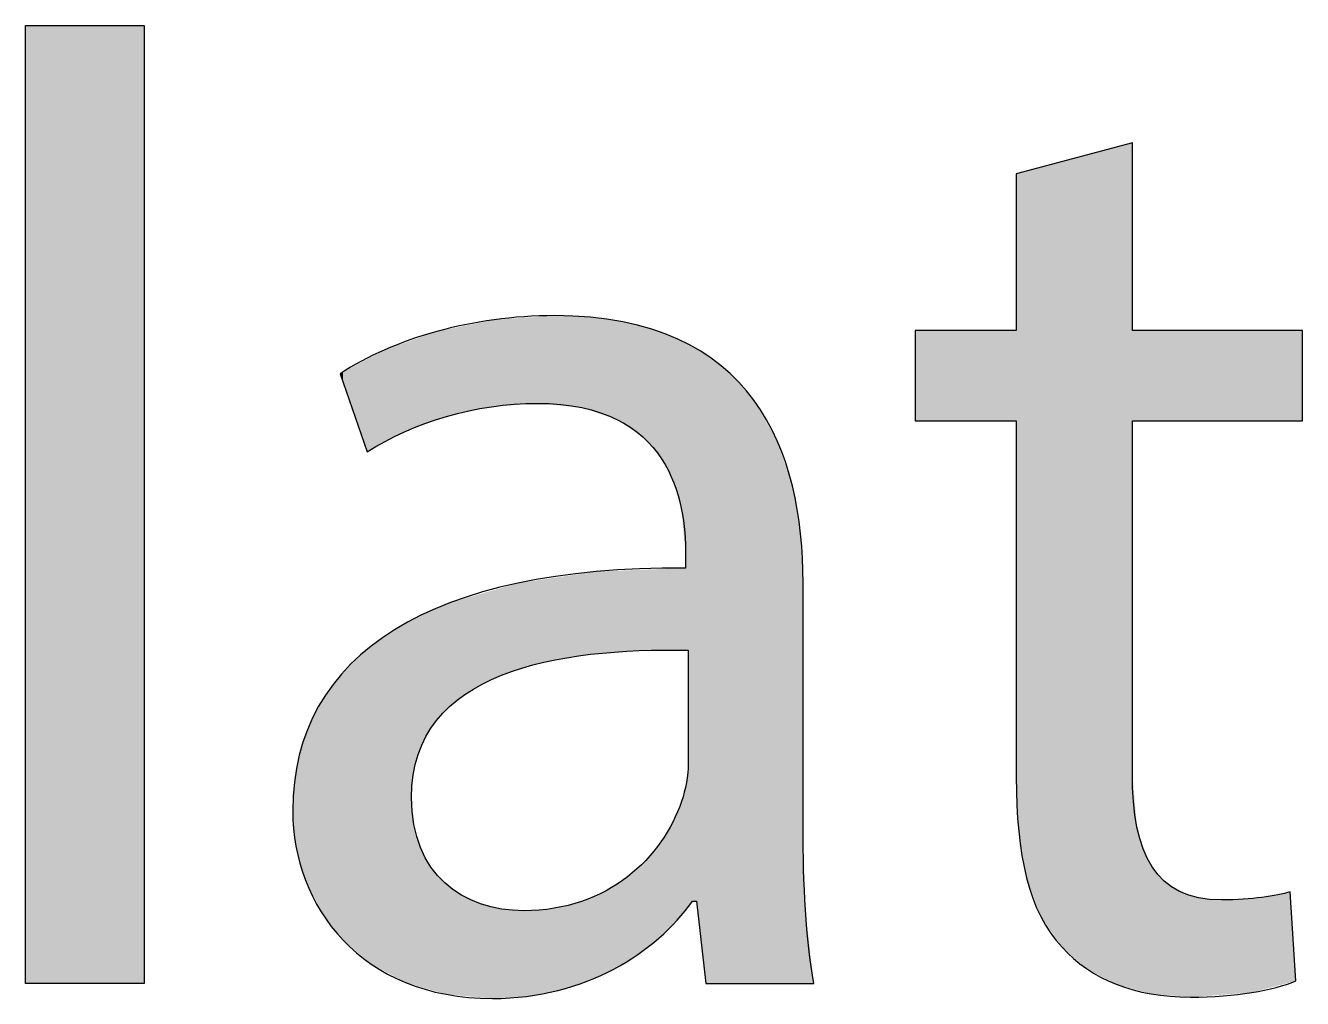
# Model space of a CAD drawing. Extents: x 15 to 401, y -450 to -8.
# Drawn here: x 304.09 to 312.61, y -14.95 to -8.46 of the extents above; entities that cross this region are included whole.
import ezdxf

# ---------------------------------------------------------------- set-up
doc = ezdxf.new("R2010")
doc.units = 0
doc.layers.add('LAYER_1', color=7, linetype='CONTINUOUS')

# ---------------------------------------------------------------- blocks, each defined once
blk = doc.blocks.new('*U43')
at = {"layer": 'LAYER_1', "color": 250, "extrusion": (0, 0, -1)}
for points in [[(-304.0934, -14.8487), (-304.0934, -8.4584), (-304.8854, -14.8487)], [(-304.8854, -14.8487), (-304.0934, -8.4584), (-304.8854, -8.4584)]]:
    blk.add_solid(points, dxfattribs=at)
blk = doc.blocks.new('*U44')
at = {"layer": 'LAYER_1', "color": 250}
for points in [[(307, -11.0446), (306.9423, -10.4773), (307, -10.4655)], [(307.0233, -11.0395), (307, -10.4655), (307.0233, -10.4607)], [(307.1268, -11.017), (307.0233, -10.4607), (307.1268, -10.4395)], [(307.1387, -11.0145), (307.1268, -10.4395), (307.1387, -10.4371)], [(307.1993, -11.0013), (307.1387, -10.4371), (307.1993, -10.4247)], [(307.2074, -11.0007), (307.1993, -10.4247), (307.2074, -10.423)], [(307.2169, -11), (307.2074, -10.423), (307.2169, -10.4211)], [(307.2658, -10.9963), (307.2169, -10.4211), (307.2658, -10.4177)], [(307.2661, -10.9963), (307.2658, -10.4177), (307.2661, -10.4177)], [(307.3751, -10.9881), (307.2661, -10.4177), (307.3751, -10.4103)], [(307.4031, -10.9861), (307.3751, -10.4103), (307.4031, -10.4084)], [(307.4145, -10.9852), (307.4031, -10.4084), (307.4145, -10.4076)], [(307.4329, -10.9838), (307.4145, -10.4076), (307.4329, -10.4064)], [(307.5044, -10.9785), (307.4329, -10.4064), (307.5044, -10.4015)], [(307.5184, -10.9798), (307.5044, -10.4015), (307.5184, -10.4005)], [(307.5044, -10.9785), (307.5044, -10.4015), (307.5184, -10.9798)], [(307.5489, -10.9827), (307.5184, -10.4005), (307.5489, -10.3985)], [(307.5184, -10.9798), (307.5184, -10.4005), (307.5489, -10.9827)], [(307.6174, -10.9893), (307.5489, -10.3985), (307.6174, -10.3938)], [(307.5489, -10.9827), (307.5489, -10.3985), (307.6174, -10.9893)], [(307.6215, -10.9897), (307.6174, -10.3938), (307.6215, -10.3935)], [(307.6174, -10.9893), (307.6174, -10.3938), (307.6215, -10.9897)], [(307.6215, -10.9897), (307.6215, -10.3935), (307.6433, -10.9918)], [(307.6433, -10.9918), (307.6433, -10.3945), (307.7016, -10.9974)], [(307.7016, -10.9974), (307.7016, -10.397), (307.7114, -10.9983)], [(307.7114, -10.9983), (307.7114, -10.3974), (307.8005, -11.0068)], [(307.8005, -11.0068), (307.8005, -10.4013), (307.8027, -11.007)], [(307.8027, -11.007), (307.8027, -10.4014), (307.8376, -11.0188)], [(307.8376, -11.0188), (307.8376, -10.403), (307.8596, -11.0262)], [(307.8596, -11.0262), (307.8596, -10.4039), (307.8596, -11.0262)], [(307.8596, -11.0262), (307.8596, -10.4039), (307.8846, -11.0347)], [(307.8846, -11.0347), (307.8846, -10.4075), (307.8987, -11.0394)], [(307.8987, -11.0394), (307.8987, -10.4094), (307.9636, -11.0613)], [(307.9636, -11.0613), (307.9636, -10.4186), (308.0151, -11.0787)], [(308.0151, -11.0787), (308.0151, -10.4258), (308.035, -11.0854)], [(308.035, -11.0854), (308.035, -10.4286), (308.0751, -11.1123)], [(308.0751, -11.1123), (308.0751, -10.4343), (308.1064, -11.1334)], [(308.1064, -11.1334), (308.1064, -10.4422), (308.1748, -11.1794)], [(308.1748, -11.1794), (308.1748, -10.4594), (308.1851, -11.1863)], [(308.1851, -11.1863), (308.1851, -10.462), (308.2092, -11.2025)], [(308.2092, -11.2025), (308.2092, -10.4681), (308.2284, -11.225)], [(306.6712, -11.1497), (306.6672, -10.5584), (306.6712, -10.557)], [(306.6785, -11.147), (306.6712, -10.557), (306.6785, -10.5544)], [(306.6827, -11.1454), (306.6785, -10.5544), (306.6827, -10.5529)], [(306.7015, -11.1386), (306.6827, -10.5529), (306.7015, -10.5463)], [(306.7111, -11.1351), (306.7015, -10.5463), (306.7111, -10.5429)], [(306.727, -11.1293), (306.7111, -10.5429), (306.727, -10.5373)], [(306.7301, -11.1282), (306.727, -10.5373), (306.7301, -10.5362)], [(306.7589, -11.1177), (306.7301, -10.5362), (306.7589, -10.5261)], [(306.7635, -11.116), (306.7589, -10.5261), (306.7635, -10.5245)], [(306.7968, -11.1039), (306.7635, -10.5245), (306.7968, -10.5127)], [(306.834, -11.0904), (306.7968, -10.5127), (306.834, -10.4996)], [(306.8351, -11.09), (306.834, -10.4996), (306.8351, -10.4993)], [(306.8403, -11.0881), (306.8351, -10.4993), (306.8403, -10.4982)], [(306.8889, -11.0704), (306.8403, -10.4982), (306.8889, -10.4882)], [(306.897, -11.0674), (306.8889, -10.4882), (306.897, -10.4866)], [(306.9001, -11.0663), (306.897, -10.4866), (306.9001, -10.4859)], [(306.9212, -11.0617), (306.9001, -10.4859), (306.9212, -10.4816)], [(306.926, -11.0607), (306.9212, -10.4816), (306.926, -10.4806)], [(306.9423, -11.0571), (306.926, -10.4806), (306.9423, -10.4773)], [(308.2284, -11.225), (308.2284, -10.473), (308.2689, -11.2722)], [(308.2689, -11.2722), (308.2689, -10.4832), (308.316, -11.3271)], [(308.316, -11.3271), (308.316, -10.5011), (308.3295, -11.3428)], [(308.3295, -11.3428), (308.3295, -10.5063), (308.3335, -11.3475)], [(308.3335, -11.3475), (308.3335, -10.5078), (308.4092, -11.4958)], [(308.4092, -11.4958), (308.4092, -10.5366), (308.4161, -11.5094)], [(308.4161, -11.5094), (308.4161, -10.5393), (308.4378, -11.5836)], [(308.4378, -11.5836), (308.4378, -10.5475), (308.4422, -11.5986)], [(308.4422, -11.5986), (308.4422, -10.5492), (308.4651, -11.6771)], [(306.4887, -11.2389), (306.3983, -10.6696), (306.4887, -10.6213)], [(306.5536, -11.2039), (306.4887, -10.6213), (306.5536, -10.5984)], [(306.6196, -11.1684), (306.5536, -10.5984), (306.6196, -10.5752)], [(306.6272, -11.1657), (306.6196, -10.5752), (306.6272, -10.5725)], [(306.6672, -11.1511), (306.6272, -10.5725), (306.6672, -10.5584)], [(308.4651, -11.6771), (308.4651, -10.5614), (308.4673, -11.7003)], [(308.4673, -11.7003), (308.4673, -10.5626), (308.4945, -11.9865)], [(308.5665, -14.2997), (308.5665, -10.6154), (308.5958, -14.5547)], [(308.5958, -14.5547), (308.5958, -10.631), (308.6296, -14.8487)], [(306.3703, -11.3027), (306.2601, -10.7434), (306.3703, -10.6846)], [(306.3969, -11.2883), (306.3703, -10.6846), (306.3969, -10.6703)], [(306.3983, -11.2876), (306.3969, -10.6703), (306.3983, -10.6696)], [(306.2106, -10.8391), (306.1904, -10.7806), (306.2106, -10.7698)], [(306.2601, -10.9829), (306.2106, -10.7698), (306.2601, -10.7434)], [(306.2106, -10.8391), (306.2106, -10.7698), (306.2601, -10.9829)], [(306.2601, -10.9829), (306.2601, -10.7434), (306.3703, -11.3027)], [(308.1748, -12.6287), (308.1064, -12.0921), (308.1748, -12.0894)], [(308.1851, -12.6279), (308.1748, -12.0894), (308.1851, -12.089)], [(308.2092, -12.6277), (308.1851, -12.089), (308.2092, -12.088)], [(308.2284, -12.6276), (308.2092, -12.088), (308.2284, -12.0873)], [(308.2689, -12.6273), (308.2284, -12.0873), (308.2689, -12.0856)], [(308.316, -12.627), (308.2689, -12.0856), (308.316, -12.0838)], [(308.3295, -12.6269), (308.316, -12.0838), (308.3295, -12.0832)], [(308.3335, -12.6268), (308.3295, -12.0832), (308.3335, -12.0831)], [(308.4092, -12.6263), (308.3335, -12.0831), (308.4092, -12.08)], [(308.4161, -12.6263), (308.4092, -12.08), (308.4161, -12.0797)], [(308.4378, -12.6261), (308.4161, -12.0797), (308.4378, -12.0789)], [(308.4422, -12.6261), (308.4378, -12.0789), (308.4422, -12.0787)], [(308.4651, -12.6259), (308.4422, -12.0787), (308.4651, -12.0778)], [(308.4673, -12.6259), (308.4651, -12.0778), (308.4673, -12.0777)], [(308.4945, -12.6257), (308.4673, -12.0777), (308.4945, -12.0766)], [(307.4031, -12.7439), (307.3751, -12.1779), (307.4031, -12.1737)], [(307.4145, -12.7409), (307.4031, -12.1737), (307.4145, -12.1721)], [(307.4329, -12.736), (307.4145, -12.1721), (307.4329, -12.1693)], [(307.5044, -12.7169), (307.4329, -12.1693), (307.5044, -12.1588)], [(307.5184, -12.7132), (307.5044, -12.1588), (307.5184, -12.1567)], [(307.5489, -12.7051), (307.5184, -12.1567), (307.5489, -12.1522)], [(307.6174, -12.6915), (307.5489, -12.1522), (307.6174, -12.1421)], [(307.6215, -12.6907), (307.6174, -12.1421), (307.6215, -12.1414)], [(307.6433, -12.6864), (307.6215, -12.1414), (307.6433, -12.1382)], [(307.7016, -12.6748), (307.6433, -12.1382), (307.7016, -12.1296)], [(307.7114, -12.6734), (307.7016, -12.1296), (307.7114, -12.1282)], [(307.8005, -12.6607), (307.7114, -12.1282), (307.8005, -12.115)], [(307.8027, -12.6604), (307.8005, -12.115), (307.8027, -12.1147)], [(307.8376, -12.6555), (307.8027, -12.1147), (307.8376, -12.1095)], [(307.8596, -12.6524), (307.8376, -12.1095), (307.8596, -12.1062)], [(307.8846, -12.6505), (307.8596, -12.1062), (307.8846, -12.1025)], [(307.8596, -12.6524), (307.8596, -12.1062), (307.8596, -12.1062)], [(307.8987, -12.6494), (307.8846, -12.1025), (307.8987, -12.1005)], [(307.9636, -12.6445), (307.8987, -12.1005), (307.9636, -12.0979)], [(308.0151, -12.6407), (307.9636, -12.0979), (308.0151, -12.0958)], [(308.035, -12.6392), (308.0151, -12.0958), (308.035, -12.095)], [(308.0751, -12.6362), (308.035, -12.095), (308.0751, -12.0934)], [(308.1064, -12.6338), (308.0751, -12.0934), (308.1064, -12.0921)], [(307.1268, -12.8576), (307.0233, -12.2795), (307.1268, -12.2496)], [(307.1387, -12.8505), (307.1268, -12.2496), (307.1387, -12.2462)], [(307.1993, -12.8227), (307.1387, -12.2462), (307.1993, -12.2287)], [(307.2074, -12.819), (307.1993, -12.2287), (307.2074, -12.2263)], [(307.2169, -12.8146), (307.2074, -12.2263), (307.2169, -12.2236)], [(307.2658, -12.7922), (307.2169, -12.2236), (307.2658, -12.2095)], [(307.2661, -12.7921), (307.2658, -12.2095), (307.2661, -12.2094)], [(307.3751, -12.7538), (307.2661, -12.2094), (307.3751, -12.1779)], [(306.8403, -13.0873), (306.8351, -12.3467), (306.8403, -12.3444)], [(306.8889, -13.0352), (306.8403, -12.3444), (306.8889, -12.3235)], [(306.897, -13.0266), (306.8889, -12.3235), (306.897, -12.3201)], [(306.9001, -13.0232), (306.897, -12.3201), (306.9001, -12.3187)], [(306.9212, -13.0006), (306.9001, -12.3187), (306.9212, -12.3097)], [(306.926, -12.9968), (306.9212, -12.3097), (306.926, -12.3076)], [(306.9423, -12.9839), (306.926, -12.3076), (306.9423, -12.3029)], [(307, -12.9382), (306.9423, -12.3029), (307, -12.2863)], [(307.0233, -12.9198), (307, -12.2863), (307.0233, -12.2795)], [(306.6672, -14.8526), (306.6272, -12.4481), (306.6672, -12.4262)], [(306.6712, -13.5539), (306.6672, -12.4262), (306.6712, -12.424)], [(306.6785, -13.4561), (306.6712, -12.424), (306.6785, -12.42)], [(306.6827, -13.4384), (306.6785, -12.42), (306.6827, -12.4177)], [(306.7015, -13.3607), (306.6827, -12.4177), (306.7015, -12.4074)], [(306.7111, -13.3209), (306.7015, -12.4074), (306.7111, -12.4021)], [(306.727, -13.2843), (306.7111, -12.4021), (306.727, -12.3934)], [(306.7301, -13.2772), (306.727, -12.3934), (306.7301, -12.3917)], [(306.7589, -13.2109), (306.7301, -12.3917), (306.7589, -12.3793)], [(306.7635, -13.2005), (306.7589, -12.3793), (306.7635, -12.3774)], [(306.7968, -13.1501), (306.7635, -12.3774), (306.7968, -12.3631)], [(306.834, -13.094), (306.7968, -12.3631), (306.834, -12.3471)], [(306.8351, -13.0929), (306.834, -12.3471), (306.8351, -12.3467)], [(306.5536, -14.8014), (306.4887, -12.5336), (306.5536, -12.4884)], [(306.6196, -14.8368), (306.5536, -12.4884), (306.6196, -12.4523)], [(306.5536, -14.8014), (306.5536, -12.4884), (306.6196, -14.8368)], [(306.6272, -14.8409), (306.6196, -12.4523), (306.6272, -12.4481)], [(306.6196, -14.8368), (306.6196, -12.4523), (306.6272, -14.8409)], [(306.6272, -14.8409), (306.6272, -12.4481), (306.6672, -14.8526)], [(306.3969, -14.7168), (306.3703, -12.6212), (306.3969, -12.5975)], [(306.3983, -14.718), (306.3969, -12.5975), (306.3983, -12.5965)], [(306.3969, -14.7168), (306.3969, -12.5975), (306.3983, -14.718)], [(306.4887, -14.7665), (306.3983, -12.5965), (306.4887, -12.5336)], [(306.3983, -14.718), (306.3983, -12.5965), (306.4887, -14.7665)], [(306.4887, -14.7665), (306.4887, -12.5336), (306.5536, -14.8014)], [(306.3703, -14.6942), (306.2601, -12.719), (306.3703, -12.6212)], [(306.3703, -14.6942), (306.3703, -12.6212), (306.3969, -14.7168)], [(306.2601, -14.6006), (306.2106, -12.7758), (306.2601, -12.719)], [(306.2601, -14.6006), (306.2601, -12.719), (306.3703, -14.6942)], [(306.1437, -14.4721), (306.0642, -12.9731), (306.1437, -12.8525)], [(306.1904, -14.5325), (306.1437, -12.8525), (306.1904, -12.7989)], [(306.1437, -14.4721), (306.1437, -12.8525), (306.1904, -14.5325)], [(306.2106, -14.5585), (306.1904, -12.7989), (306.2106, -12.7758)], [(306.1904, -14.5325), (306.1904, -12.7989), (306.2106, -14.5585)], [(306.2106, -14.5585), (306.2106, -12.7758), (306.2601, -14.6006)], [(306.0478, -14.3363), (305.9727, -13.1554), (306.0478, -12.998)], [(306.0642, -14.3694), (306.0478, -12.998), (306.0642, -12.9731)], [(306.0478, -14.3363), (306.0478, -12.998), (306.0642, -14.3694)], [(306.0642, -14.3694), (306.0642, -12.9731), (306.1437, -14.4721)], [(305.9727, -14.1849), (305.9593, -13.1972), (305.9727, -13.1554)], [(305.9727, -14.1849), (305.9727, -13.1554), (306.0478, -14.3363)], [(305.9593, -14.158), (305.9187, -13.3244), (305.9593, -13.1972)], [(305.9593, -14.158), (305.9593, -13.1972), (305.9727, -14.1849)], [(305.9187, -14.012), (305.8963, -13.4486), (305.9187, -13.3244)], [(305.9187, -14.012), (305.9187, -13.3244), (305.9593, -14.158)], [(305.8963, -13.9313), (305.8861, -13.5048), (305.8963, -13.4486)], [(305.8963, -13.9313), (305.8963, -13.4486), (305.9187, -14.012)], [(308.5124, -14.3331), (308.5001, -13.5077), (308.5124, -13.3816)], [(305.8861, -13.8183), (305.8752, -13.6967), (305.8861, -13.5048)], [(305.8861, -13.8183), (305.8861, -13.5048), (305.8963, -13.9313)], [(308.4945, -14.3553), (308.4673, -13.6336), (308.4945, -13.529)], [(308.5001, -14.3484), (308.4945, -13.529), (308.5001, -13.5077)], [(306.6672, -14.8526), (306.6672, -13.6067), (306.6712, -14.8538)], [(306.6712, -14.8538), (306.6712, -13.6998), (306.6785, -14.8559)], [(308.4378, -14.4257), (308.4161, -13.7545), (308.4378, -13.7033)], [(308.4422, -14.4203), (308.4378, -13.7033), (308.4422, -13.693)], [(308.4651, -14.3919), (308.4422, -13.693), (308.4651, -13.6388)], [(308.4673, -14.3891), (308.4651, -13.6388), (308.4673, -13.6336)], [(306.6785, -14.8559), (306.6785, -13.7545), (306.6827, -14.8571)], [(306.6827, -14.8571), (306.6827, -13.7865), (306.7015, -14.8626)], [(308.4092, -14.4538), (308.3335, -13.8965), (308.4092, -13.7709)], [(308.4161, -14.447), (308.4092, -13.7709), (308.4161, -13.7545)], [(306.7015, -14.8626), (306.7015, -13.867), (306.7111, -14.8654)], [(306.7111, -14.8654), (306.7111, -13.8949), (306.727, -14.8701)], [(306.727, -14.8701), (306.727, -13.9413), (306.7301, -14.871)], [(306.7301, -14.871), (306.7301, -13.9479), (306.7589, -14.8794)], [(308.316, -14.5452), (308.2689, -13.977), (308.316, -13.9196)], [(308.3295, -14.532), (308.316, -13.9196), (308.3295, -13.9032)], [(308.3335, -14.5281), (308.3295, -13.9032), (308.3335, -13.8965)], [(306.7589, -14.8794), (306.7589, -14.0094), (306.7635, -14.8808)], [(306.7635, -14.8808), (306.7635, -14.0168), (306.7968, -14.8905)], [(308.2092, -14.6283), (308.1851, -14.0655), (308.2092, -14.0438)], [(308.2284, -14.6134), (308.2092, -14.0438), (308.2284, -14.0264)], [(308.2689, -14.5819), (308.2284, -14.0264), (308.2689, -13.977)], [(306.7968, -14.8905), (306.7968, -14.0713), (306.834, -14.9014)], [(306.834, -14.9014), (306.834, -14.1192), (306.8351, -14.9017)], [(306.8351, -14.9017), (306.8351, -14.1205), (306.8403, -14.9033)], [(306.8403, -14.9033), (306.8403, -14.1272), (306.8889, -14.9175)], [(308.1748, -14.655), (308.1064, -14.1365), (308.1748, -14.0747)], [(308.1851, -14.6471), (308.1748, -14.0747), (308.1851, -14.0655)], [(306.8889, -14.9175), (306.8889, -14.177), (306.897, -14.9198)], [(306.897, -14.9198), (306.897, -14.1836), (306.9001, -14.9201)], [(306.9001, -14.9201), (306.9001, -14.1862), (306.9212, -14.922)], [(306.9212, -14.922), (306.9212, -14.2035), (306.926, -14.9225)], [(306.926, -14.9225), (306.926, -14.2075), (306.9423, -14.9239)], [(308.0151, -14.752), (307.9636, -14.2292), (308.0151, -14.1958)], [(308.035, -14.7399), (308.0151, -14.1958), (308.035, -14.1829)], [(308.0751, -14.7156), (308.035, -14.1829), (308.0751, -14.1568)], [(308.1064, -14.6966), (308.0751, -14.1568), (308.1064, -14.1365)], [(306.9423, -14.9239), (306.9423, -14.2209), (307, -14.9291)], [(307, -14.9291), (307, -14.2587), (307.0233, -14.9312)], [(307.0233, -14.9312), (307.0233, -14.2693), (307.1268, -14.9405)], [(307.8005, -14.8446), (307.7114, -14.3269), (307.8005, -14.3006)], [(307.8027, -14.8439), (307.8005, -14.3006), (307.8027, -14.2997)], [(307.8376, -14.8329), (307.8027, -14.2997), (307.8376, -14.2861)], [(307.8596, -14.8228), (307.8376, -14.2861), (307.8596, -14.2776)], [(307.8846, -14.8114), (307.8596, -14.2776), (307.8846, -14.2678)], [(307.8596, -14.8228), (307.8596, -14.2776), (307.8596, -14.2776)], [(307.8987, -14.805), (307.8846, -14.2678), (307.8987, -14.261)], [(307.9636, -14.7754), (307.8987, -14.261), (307.9636, -14.2292)], [(307.1268, -14.9405), (307.1268, -14.3166), (307.1387, -14.9416)], [(307.1387, -14.9416), (307.1387, -14.3196), (307.1993, -14.947)], [(307.1993, -14.947), (307.1993, -14.3346), (307.2074, -14.9478)], [(307.4329, -14.9339), (307.4145, -14.3626), (307.4329, -14.3619)], [(307.5044, -14.9206), (307.4329, -14.3619), (307.5044, -14.359)], [(307.5184, -14.9179), (307.5044, -14.359), (307.5184, -14.3585)], [(307.5489, -14.9122), (307.5184, -14.3585), (307.5489, -14.3548)], [(307.6174, -14.8994), (307.5489, -14.3548), (307.6174, -14.3464)], [(307.6215, -14.8987), (307.6174, -14.3464), (307.6215, -14.3456)], [(307.6433, -14.8946), (307.6215, -14.3456), (307.6433, -14.3411)], [(307.7016, -14.8761), (307.6433, -14.3411), (307.7016, -14.329)], [(307.7114, -14.8729), (307.7016, -14.329), (307.7114, -14.3269)]]:
    blk.add_solid(points, dxfattribs=at)
at = {"layer": 'LAYER_1', "color": 250, "extrusion": (0, 0, -1)}
for points in [[(-307, -11.0446), (-307, -10.4655), (-307.0233, -11.0395)], [(-307.0233, -11.0395), (-307.0233, -10.4607), (-307.1268, -11.017)], [(-307.1268, -11.017), (-307.1268, -10.4395), (-307.1387, -11.0145)], [(-307.1387, -11.0145), (-307.1387, -10.4371), (-307.1993, -11.0013)], [(-307.1993, -11.0013), (-307.1993, -10.4247), (-307.2074, -11.0007)], [(-307.2074, -11.0007), (-307.2074, -10.423), (-307.2169, -11)], [(-307.2169, -11), (-307.2169, -10.4211), (-307.2658, -10.9963)], [(-307.2658, -10.9963), (-307.2658, -10.4177), (-307.2661, -10.9963)], [(-307.2661, -10.9963), (-307.2661, -10.4177), (-307.3751, -10.9881)], [(-307.3751, -10.9881), (-307.3751, -10.4103), (-307.4031, -10.9861)], [(-307.4031, -10.9861), (-307.4031, -10.4084), (-307.4145, -10.9852)], [(-307.4145, -10.9852), (-307.4145, -10.4076), (-307.4329, -10.9838)], [(-307.4329, -10.9838), (-307.4329, -10.4064), (-307.5044, -10.9785)], [(-307.6433, -10.9918), (-307.6215, -10.3935), (-307.6433, -10.3945)], [(-307.7016, -10.9974), (-307.6433, -10.3945), (-307.7016, -10.397)], [(-307.7114, -10.9983), (-307.7016, -10.397), (-307.7114, -10.3974)], [(-307.8005, -11.0068), (-307.7114, -10.3974), (-307.8005, -10.4013)], [(-307.8027, -11.007), (-307.8005, -10.4013), (-307.8027, -10.4014)], [(-307.8376, -11.0188), (-307.8027, -10.4014), (-307.8376, -10.403)], [(-307.8596, -11.0262), (-307.8376, -10.403), (-307.8596, -10.4039)], [(-307.8596, -11.0262), (-307.8596, -10.4039), (-307.8596, -10.4039)], [(-307.8846, -11.0347), (-307.8596, -10.4039), (-307.8846, -10.4075)], [(-307.8987, -11.0394), (-307.8846, -10.4075), (-307.8987, -10.4094)], [(-307.9636, -11.0613), (-307.8987, -10.4094), (-307.9636, -10.4186)], [(-308.0151, -11.0787), (-307.9636, -10.4186), (-308.0151, -10.4258)], [(-308.035, -11.0854), (-308.0151, -10.4258), (-308.035, -10.4286)], [(-308.0751, -11.1123), (-308.035, -10.4286), (-308.0751, -10.4343)], [(-308.1064, -11.1334), (-308.0751, -10.4343), (-308.1064, -10.4422)], [(-308.1748, -11.1794), (-308.1064, -10.4422), (-308.1748, -10.4594)], [(-308.1851, -11.1863), (-308.1748, -10.4594), (-308.1851, -10.462)], [(-308.2092, -11.2025), (-308.1851, -10.462), (-308.2092, -10.4681)], [(-308.2284, -11.225), (-308.2092, -10.4681), (-308.2284, -10.473)], [(-306.6712, -11.1497), (-306.6712, -10.557), (-306.6785, -11.147)], [(-306.6785, -11.147), (-306.6785, -10.5544), (-306.6827, -11.1454)], [(-306.6827, -11.1454), (-306.6827, -10.5529), (-306.7015, -11.1386)], [(-306.7015, -11.1386), (-306.7015, -10.5463), (-306.7111, -11.1351)], [(-306.7111, -11.1351), (-306.7111, -10.5429), (-306.727, -11.1293)], [(-306.727, -11.1293), (-306.727, -10.5373), (-306.7301, -11.1282)], [(-306.7301, -11.1282), (-306.7301, -10.5362), (-306.7589, -11.1177)], [(-306.7589, -11.1177), (-306.7589, -10.5261), (-306.7635, -11.116)], [(-306.7635, -11.116), (-306.7635, -10.5245), (-306.7968, -11.1039)], [(-306.7968, -11.1039), (-306.7968, -10.5127), (-306.834, -11.0904)], [(-306.834, -11.0904), (-306.834, -10.4996), (-306.8351, -11.09)], [(-306.8351, -11.09), (-306.8351, -10.4993), (-306.8403, -11.0881)], [(-306.8403, -11.0881), (-306.8403, -10.4982), (-306.8889, -11.0704)], [(-306.8889, -11.0704), (-306.8889, -10.4882), (-306.897, -11.0674)], [(-306.897, -11.0674), (-306.897, -10.4866), (-306.9001, -11.0663)], [(-306.9001, -11.0663), (-306.9001, -10.4859), (-306.9212, -11.0617)], [(-306.9212, -11.0617), (-306.9212, -10.4816), (-306.926, -11.0607)], [(-306.926, -11.0607), (-306.926, -10.4806), (-306.9423, -11.0571)], [(-306.9423, -11.0571), (-306.9423, -10.4773), (-307, -11.0446)], [(-308.2689, -11.2722), (-308.2284, -10.473), (-308.2689, -10.4832)], [(-308.316, -11.3271), (-308.2689, -10.4832), (-308.316, -10.5011)], [(-308.3295, -11.3428), (-308.316, -10.5011), (-308.3295, -10.5063)], [(-308.3335, -11.3475), (-308.3295, -10.5063), (-308.3335, -10.5078)], [(-308.4092, -11.4958), (-308.3335, -10.5078), (-308.4092, -10.5366)], [(-308.4161, -11.5094), (-308.4092, -10.5366), (-308.4161, -10.5393)], [(-308.4378, -11.5836), (-308.4161, -10.5393), (-308.4378, -10.5475)], [(-308.4422, -11.5986), (-308.4378, -10.5475), (-308.4422, -10.5492)], [(-308.4651, -11.6771), (-308.4422, -10.5492), (-308.4651, -10.5614)], [(-306.4887, -11.2389), (-306.4887, -10.6213), (-306.5536, -11.2039)], [(-306.5536, -11.2039), (-306.5536, -10.5984), (-306.6196, -11.1684)], [(-306.6196, -11.1684), (-306.6196, -10.5752), (-306.6272, -11.1657)], [(-306.6272, -11.1657), (-306.6272, -10.5725), (-306.6672, -11.1511)], [(-306.6672, -11.1511), (-306.6672, -10.5584), (-306.6712, -11.1497)], [(-308.4673, -11.7003), (-308.4651, -10.5614), (-308.4673, -10.5626)], [(-308.4945, -11.9865), (-308.4673, -10.5626), (-308.4945, -10.5771)], [(-308.4945, -12.6257), (-308.4945, -10.5771), (-308.5001, -12.6257)], [(-308.5001, -12.6257), (-308.4945, -10.5771), (-308.5001, -10.58)], [(-308.5001, -12.6257), (-308.5001, -10.58), (-308.5124, -12.6256)], [(-308.5124, -12.6256), (-308.5001, -10.58), (-308.5124, -10.5866)], [(-308.5124, -14.3331), (-308.5124, -10.5866), (-308.5393, -14.2997)], [(-308.5393, -14.2997), (-308.5124, -10.5866), (-308.5393, -10.6009)], [(-308.5393, -14.2997), (-308.5393, -10.6009), (-308.5665, -14.2997)], [(-308.5665, -14.2997), (-308.5393, -10.6009), (-308.5665, -10.6154)], [(-308.5958, -14.5547), (-308.5665, -10.6154), (-308.5958, -10.631)], [(-308.6296, -14.8487), (-308.5958, -10.631), (-308.6296, -10.6551)], [(-306.3703, -11.3027), (-306.3703, -10.6846), (-306.3969, -11.2883)], [(-306.3969, -11.2883), (-306.3969, -10.6703), (-306.3983, -11.2876)], [(-306.3983, -11.2876), (-306.3983, -10.6696), (-306.4887, -11.2389)], [(-308.6296, -14.8487), (-308.6296, -10.6551), (-308.7308, -14.8487)], [(-308.7308, -14.8487), (-308.6296, -10.6551), (-308.7308, -10.7272)], [(-308.7308, -14.8487), (-308.7308, -10.7272), (-308.8482, -14.8487)], [(-308.8482, -14.8487), (-308.7308, -10.7272), (-308.8482, -10.8364)], [(-308.8482, -14.8487), (-308.8482, -10.8364), (-308.949, -14.8487)], [(-308.949, -14.8487), (-308.8482, -10.8364), (-308.949, -10.9572)], [(-308.949, -14.8487), (-308.949, -10.9572), (-309.1048, -14.8487)], [(-309.1048, -14.8487), (-308.949, -10.9572), (-309.1048, -11.2281)], [(-309.1048, -14.8487), (-309.1048, -11.2281), (-309.2061, -14.8487)], [(-309.2061, -14.8487), (-309.1048, -11.2281), (-309.2061, -11.5289)], [(-309.2061, -14.8487), (-309.2061, -11.5289), (-309.2611, -14.8487)], [(-309.2611, -14.8487), (-309.2061, -11.5289), (-309.2611, -11.8484)], [(-309.2611, -14.8487), (-309.2611, -11.8484), (-309.2776, -14.8487)], [(-309.2776, -14.8487), (-309.2611, -11.8484), (-309.2776, -12.1757)], [(-308.1748, -12.6287), (-308.1748, -12.0894), (-308.1851, -12.6279)], [(-308.1851, -12.6279), (-308.1851, -12.089), (-308.2092, -12.6277)], [(-308.2092, -12.6277), (-308.2092, -12.088), (-308.2284, -12.6276)], [(-308.2284, -12.6276), (-308.2284, -12.0873), (-308.2689, -12.6273)], [(-308.2689, -12.6273), (-308.2689, -12.0856), (-308.316, -12.627)], [(-308.316, -12.627), (-308.316, -12.0838), (-308.3295, -12.6269)], [(-308.3295, -12.6269), (-308.3295, -12.0832), (-308.3335, -12.6268)], [(-308.3335, -12.6268), (-308.3335, -12.0831), (-308.4092, -12.6263)], [(-308.4092, -12.6263), (-308.4092, -12.08), (-308.4161, -12.6263)], [(-308.4161, -12.6263), (-308.4161, -12.0797), (-308.4378, -12.6261)], [(-308.4378, -12.6261), (-308.4378, -12.0789), (-308.4422, -12.6261)], [(-308.4422, -12.6261), (-308.4422, -12.0787), (-308.4651, -12.6259)], [(-308.4651, -12.6259), (-308.4651, -12.0778), (-308.4673, -12.6259)], [(-308.4673, -12.6259), (-308.4673, -12.0777), (-308.4945, -12.6257)], [(-307.4031, -12.7439), (-307.4031, -12.1737), (-307.4145, -12.7409)], [(-307.4145, -12.7409), (-307.4145, -12.1721), (-307.4329, -12.736)], [(-307.4329, -12.736), (-307.4329, -12.1693), (-307.5044, -12.7169)], [(-307.5044, -12.7169), (-307.5044, -12.1588), (-307.5184, -12.7132)], [(-307.5184, -12.7132), (-307.5184, -12.1567), (-307.5489, -12.7051)], [(-307.5489, -12.7051), (-307.5489, -12.1522), (-307.6174, -12.6915)], [(-307.6174, -12.6915), (-307.6174, -12.1421), (-307.6215, -12.6907)], [(-307.6215, -12.6907), (-307.6215, -12.1414), (-307.6433, -12.6864)], [(-307.6433, -12.6864), (-307.6433, -12.1382), (-307.7016, -12.6748)], [(-307.7016, -12.6748), (-307.7016, -12.1296), (-307.7114, -12.6734)], [(-307.7114, -12.6734), (-307.7114, -12.1282), (-307.8005, -12.6607)], [(-307.8005, -12.6607), (-307.8005, -12.115), (-307.8027, -12.6604)], [(-307.8027, -12.6604), (-307.8027, -12.1147), (-307.8376, -12.6555)], [(-307.8376, -12.6555), (-307.8376, -12.1095), (-307.8596, -12.6524)], [(-307.8596, -12.6524), (-307.8596, -12.1062), (-307.8596, -12.6524)], [(-307.8596, -12.6524), (-307.8596, -12.1062), (-307.8846, -12.6505)], [(-307.8846, -12.6505), (-307.8846, -12.1025), (-307.8987, -12.6494)], [(-307.8987, -12.6494), (-307.8987, -12.1005), (-307.9636, -12.6445)], [(-307.9636, -12.6445), (-307.9636, -12.0979), (-308.0151, -12.6407)], [(-308.0151, -12.6407), (-308.0151, -12.0958), (-308.035, -12.6392)], [(-308.035, -12.6392), (-308.035, -12.095), (-308.0751, -12.6362)], [(-308.0751, -12.6362), (-308.0751, -12.0934), (-308.1064, -12.6338)], [(-308.1064, -12.6338), (-308.1064, -12.0921), (-308.1748, -12.6287)], [(-307.1268, -12.8576), (-307.1268, -12.2496), (-307.1387, -12.8505)], [(-307.1387, -12.8505), (-307.1387, -12.2462), (-307.1993, -12.8227)], [(-307.1993, -12.8227), (-307.1993, -12.2287), (-307.2074, -12.819)], [(-307.2074, -12.819), (-307.2074, -12.2263), (-307.2169, -12.8146)], [(-307.2169, -12.8146), (-307.2169, -12.2236), (-307.2658, -12.7922)], [(-307.2658, -12.7922), (-307.2658, -12.2095), (-307.2661, -12.7921)], [(-307.2661, -12.7921), (-307.2661, -12.2094), (-307.3751, -12.7538)], [(-307.3751, -12.7538), (-307.3751, -12.1779), (-307.4031, -12.7439)], [(-306.8403, -13.0873), (-306.8403, -12.3444), (-306.8889, -13.0352)], [(-306.8889, -13.0352), (-306.8889, -12.3235), (-306.897, -13.0266)], [(-306.897, -13.0266), (-306.897, -12.3201), (-306.9001, -13.0232)], [(-306.9001, -13.0232), (-306.9001, -12.3187), (-306.9212, -13.0006)], [(-306.9212, -13.0006), (-306.9212, -12.3097), (-306.926, -12.9968)], [(-306.926, -12.9968), (-306.926, -12.3076), (-306.9423, -12.9839)], [(-306.9423, -12.9839), (-306.9423, -12.3029), (-307, -12.9382)], [(-307, -12.9382), (-307, -12.2863), (-307.0233, -12.9198)], [(-307.0233, -12.9198), (-307.0233, -12.2795), (-307.1268, -12.8576)], [(-306.6672, -13.6067), (-306.6672, -12.4262), (-306.6712, -13.5539)], [(-306.6712, -13.5539), (-306.6712, -12.424), (-306.6785, -13.4561)], [(-306.6785, -13.4561), (-306.6785, -12.42), (-306.6827, -13.4384)], [(-306.6827, -13.4384), (-306.6827, -12.4177), (-306.7015, -13.3607)], [(-306.7015, -13.3607), (-306.7015, -12.4074), (-306.7111, -13.3209)], [(-306.7111, -13.3209), (-306.7111, -12.4021), (-306.727, -13.2843)], [(-306.727, -13.2843), (-306.727, -12.3934), (-306.7301, -13.2772)], [(-306.7301, -13.2772), (-306.7301, -12.3917), (-306.7589, -13.2109)], [(-306.7589, -13.2109), (-306.7589, -12.3793), (-306.7635, -13.2005)], [(-306.7635, -13.2005), (-306.7635, -12.3774), (-306.7968, -13.1501)], [(-306.7968, -13.1501), (-306.7968, -12.3631), (-306.834, -13.094)], [(-306.834, -13.094), (-306.834, -12.3471), (-306.8351, -13.0929)], [(-306.8351, -13.0929), (-306.8351, -12.3467), (-306.8403, -13.0873)], [(-308.4945, -14.3553), (-308.4945, -13.529), (-308.5001, -14.3484)], [(-308.5001, -14.3484), (-308.5001, -13.5077), (-308.5124, -14.3331)], [(-306.6712, -14.8538), (-306.6672, -13.6067), (-306.6712, -13.6998)], [(-306.6785, -14.8559), (-306.6712, -13.6998), (-306.6785, -13.7545)], [(-308.4378, -14.4257), (-308.4378, -13.7033), (-308.4422, -14.4203)], [(-308.4422, -14.4203), (-308.4422, -13.693), (-308.4651, -14.3919)], [(-308.4651, -14.3919), (-308.4651, -13.6388), (-308.4673, -14.3891)], [(-308.4673, -14.3891), (-308.4673, -13.6336), (-308.4945, -14.3553)], [(-306.6827, -14.8571), (-306.6785, -13.7545), (-306.6827, -13.7865)], [(-306.7015, -14.8626), (-306.6827, -13.7865), (-306.7015, -13.867)], [(-308.4092, -14.4538), (-308.4092, -13.7709), (-308.4161, -14.447)], [(-308.4161, -14.447), (-308.4161, -13.7545), (-308.4378, -14.4257)], [(-306.7111, -14.8654), (-306.7015, -13.867), (-306.7111, -13.8949)], [(-309.2776, -14.8487), (-309.2776, -13.8047), (-309.2933, -14.8487)], [(-309.2933, -14.8487), (-309.2776, -13.8047), (-309.2933, -14.3571)], [(-306.727, -14.8701), (-306.7111, -13.8949), (-306.727, -13.9413)], [(-306.7301, -14.871), (-306.727, -13.9413), (-306.7301, -13.9479)], [(-306.7589, -14.8794), (-306.7301, -13.9479), (-306.7589, -14.0094)], [(-308.316, -14.5452), (-308.316, -13.9196), (-308.3295, -14.532)], [(-308.3295, -14.532), (-308.3295, -13.9032), (-308.3335, -14.5281)], [(-308.3335, -14.5281), (-308.3335, -13.8965), (-308.4092, -14.4538)], [(-306.7635, -14.8808), (-306.7589, -14.0094), (-306.7635, -14.0168)], [(-306.7968, -14.8905), (-306.7635, -14.0168), (-306.7968, -14.0713)], [(-308.2092, -14.6283), (-308.2092, -14.0438), (-308.2284, -14.6134)], [(-308.2284, -14.6134), (-308.2284, -14.0264), (-308.2689, -14.5819)], [(-308.2689, -14.5819), (-308.2689, -13.977), (-308.316, -14.5452)], [(-306.834, -14.9014), (-306.7968, -14.0713), (-306.834, -14.1192)], [(-306.8351, -14.9017), (-306.834, -14.1192), (-306.8351, -14.1205)], [(-306.8403, -14.9033), (-306.8351, -14.1205), (-306.8403, -14.1272)], [(-306.8889, -14.9175), (-306.8403, -14.1272), (-306.8889, -14.177)], [(-308.1748, -14.655), (-308.1748, -14.0747), (-308.1851, -14.6471)], [(-308.1851, -14.6471), (-308.1851, -14.0655), (-308.2092, -14.6283)], [(-306.897, -14.9198), (-306.8889, -14.177), (-306.897, -14.1836)], [(-306.9001, -14.9201), (-306.897, -14.1836), (-306.9001, -14.1862)], [(-306.9212, -14.922), (-306.9001, -14.1862), (-306.9212, -14.2035)], [(-306.926, -14.9225), (-306.9212, -14.2035), (-306.926, -14.2075)], [(-306.9423, -14.9239), (-306.926, -14.2075), (-306.9423, -14.2209)], [(-308.0151, -14.752), (-308.0151, -14.1958), (-308.035, -14.7399)], [(-308.035, -14.7399), (-308.035, -14.1829), (-308.0751, -14.7156)], [(-308.0751, -14.7156), (-308.0751, -14.1568), (-308.1064, -14.6966)], [(-308.1064, -14.6966), (-308.1064, -14.1365), (-308.1748, -14.655)], [(-307, -14.9291), (-306.9423, -14.2209), (-307, -14.2587)], [(-307.0233, -14.9312), (-307, -14.2587), (-307.0233, -14.2693)], [(-307.1268, -14.9405), (-307.0233, -14.2693), (-307.1268, -14.3166)], [(-307.8005, -14.8446), (-307.8005, -14.3006), (-307.8027, -14.8439)], [(-307.8027, -14.8439), (-307.8027, -14.2997), (-307.8376, -14.8329)], [(-307.8376, -14.8329), (-307.8376, -14.2861), (-307.8596, -14.8228)], [(-307.8596, -14.8228), (-307.8596, -14.2776), (-307.8596, -14.8228)], [(-307.8596, -14.8228), (-307.8596, -14.2776), (-307.8846, -14.8114)], [(-307.8846, -14.8114), (-307.8846, -14.2678), (-307.8987, -14.805)], [(-307.8987, -14.805), (-307.8987, -14.261), (-307.9636, -14.7754)], [(-307.9636, -14.7754), (-307.9636, -14.2292), (-308.0151, -14.752)], [(-307.1387, -14.9416), (-307.1268, -14.3166), (-307.1387, -14.3196)], [(-307.1993, -14.947), (-307.1387, -14.3196), (-307.1993, -14.3346)], [(-307.2074, -14.9478), (-307.1993, -14.3346), (-307.2074, -14.3366)], [(-307.2074, -14.9478), (-307.2074, -14.3366), (-307.2169, -14.9472)], [(-307.2169, -14.9472), (-307.2074, -14.3366), (-307.2169, -14.339)], [(-307.2169, -14.9472), (-307.2169, -14.339), (-307.2658, -14.9442)], [(-307.2658, -14.9442), (-307.2169, -14.339), (-307.2658, -14.3511)], [(-307.2658, -14.9442), (-307.2658, -14.3511), (-307.2661, -14.9442)], [(-307.2661, -14.9442), (-307.2658, -14.3511), (-307.2661, -14.3512)], [(-307.2661, -14.9442), (-307.2661, -14.3512), (-307.3751, -14.9375)], [(-307.3751, -14.9375), (-307.2661, -14.3512), (-307.3751, -14.3596)], [(-307.3751, -14.9375), (-307.3751, -14.3596), (-307.4031, -14.9358)], [(-307.4031, -14.9358), (-307.3751, -14.3596), (-307.4031, -14.3617)], [(-307.4031, -14.9358), (-307.4031, -14.3617), (-307.4145, -14.9351)], [(-307.4145, -14.9351), (-307.4031, -14.3617), (-307.4145, -14.3626)], [(-307.4145, -14.9351), (-307.4145, -14.3626), (-307.4329, -14.9339)], [(-307.4329, -14.9339), (-307.4329, -14.3619), (-307.5044, -14.9206)], [(-307.5044, -14.9206), (-307.5044, -14.359), (-307.5184, -14.9179)], [(-307.5184, -14.9179), (-307.5184, -14.3585), (-307.5489, -14.9122)], [(-307.5489, -14.9122), (-307.5489, -14.3548), (-307.6174, -14.8994)], [(-307.6174, -14.8994), (-307.6174, -14.3464), (-307.6215, -14.8987)], [(-307.6215, -14.8987), (-307.6215, -14.3456), (-307.6433, -14.8946)], [(-307.6433, -14.8946), (-307.6433, -14.3411), (-307.7016, -14.8761)], [(-307.7016, -14.8761), (-307.7016, -14.329), (-307.7114, -14.8729)], [(-307.7114, -14.8729), (-307.7114, -14.3269), (-307.8005, -14.8446)], [(-309.2933, -14.8487), (-309.2933, -14.3571), (-309.3496, -14.8487)]]:
    blk.add_solid(points, dxfattribs=at)
blk = doc.blocks.new('*U45')
at = {"layer": 'LAYER_1', "color": 250}
for points in [[(311.3653, -14.8531), (311.1667, -9.3235), (311.3653, -9.2703)], [(311.4731, -14.8828), (311.3653, -9.2703), (311.4731, -9.2415)], [(311.3653, -14.8531), (311.3653, -9.2703), (311.4731, -14.8828)], [(311.1667, -14.7488), (311.0053, -9.3667), (311.1667, -9.3235)], [(311.1667, -14.7488), (311.1667, -9.3235), (311.3653, -14.8531)], [(310.7155, -13.8324), (310.6994, -9.4485), (310.7155, -9.4442)], [(310.6994, -13.4717), (310.6994, -9.4485), (310.7155, -13.8324)], [(310.768, -14.1433), (310.7155, -9.4442), (310.768, -9.4302)], [(310.7155, -13.8324), (310.7155, -9.4442), (310.768, -14.1433)], [(310.8626, -14.4019), (310.768, -9.4302), (310.8626, -9.4048)], [(310.768, -14.1433), (310.768, -9.4302), (310.8626, -14.4019)], [(311.0053, -14.6057), (310.8626, -9.4048), (311.0053, -9.3667)], [(310.8626, -14.4019), (310.8626, -9.4048), (311.0053, -14.6057)], [(311.0053, -14.6057), (311.0053, -9.3667), (311.1667, -14.7488)], [(310.0241, -11.0956), (310.0241, -10.4926), (310.6994, -11.0956)], [(310.6994, -11.0956), (310.0241, -10.4926), (310.6994, -10.4926)], [(311.4731, -14.8828), (311.4731, -13.4447), (311.5039, -14.8912)], [(311.5039, -14.8912), (311.5039, -13.8047), (311.5448, -14.9025)], [(311.5448, -14.9025), (311.5448, -13.9496), (311.5977, -14.917)], [(311.5977, -14.917), (311.5977, -14.0558), (311.6048, -14.9176)], [(311.6048, -14.9176), (311.6048, -14.0701), (311.6855, -14.9242)], [(311.6855, -14.9242), (311.6855, -14.1653), (311.7884, -14.9327)], [(311.7884, -14.9327), (311.7884, -14.2344), (311.8604, -14.9386)], [(312.2687, -14.9083), (312.0674, -14.2906), (312.2687, -14.2781)], [(312.3374, -14.8901), (312.2687, -14.2781), (312.3374, -14.2738)], [(312.5263, -14.8403), (312.3374, -14.2738), (312.5263, -14.2367)]]:
    blk.add_solid(points, dxfattribs=at)
at = {"layer": 'LAYER_1', "color": 250, "extrusion": (0, 0, -1)}
for points in [[(-311.4731, -11.0956), (-311.4731, -10.4926), (-311.5039, -11.0956)], [(-311.5039, -11.0956), (-311.4731, -10.4926), (-311.5039, -10.4926)], [(-311.5039, -11.0956), (-311.5039, -10.4926), (-311.5448, -11.0956)], [(-311.5448, -11.0956), (-311.5039, -10.4926), (-311.5448, -10.4926)], [(-311.5448, -11.0956), (-311.5448, -10.4926), (-311.5977, -11.0956)], [(-311.5977, -11.0956), (-311.5448, -10.4926), (-311.5977, -10.4926)], [(-311.5977, -11.0956), (-311.5977, -10.4926), (-311.6048, -11.0956)], [(-311.6048, -11.0956), (-311.5977, -10.4926), (-311.6048, -10.4926)], [(-311.6048, -11.0956), (-311.6048, -10.4926), (-311.6855, -11.0956)], [(-311.6855, -11.0956), (-311.6048, -10.4926), (-311.6855, -10.4926)], [(-311.6855, -11.0956), (-311.6855, -10.4926), (-311.7884, -11.0956)], [(-311.7884, -11.0956), (-311.6855, -10.4926), (-311.7884, -10.4926)], [(-311.7884, -11.0956), (-311.7884, -10.4926), (-311.8604, -11.0956)], [(-311.8604, -11.0956), (-311.7884, -10.4926), (-311.8604, -10.4926)], [(-311.8604, -11.0956), (-311.8604, -10.4926), (-311.9152, -11.0956)], [(-311.9152, -11.0956), (-311.8604, -10.4926), (-311.9152, -10.4926)], [(-311.9152, -11.0956), (-311.9152, -10.4926), (-312.0674, -11.0956)], [(-312.0674, -11.0956), (-311.9152, -10.4926), (-312.0674, -10.4926)], [(-312.0674, -11.0956), (-312.0674, -10.4926), (-312.2687, -11.0956)], [(-312.2687, -11.0956), (-312.0674, -10.4926), (-312.2687, -10.4926)], [(-312.2687, -11.0956), (-312.2687, -10.4926), (-312.3374, -11.0956)], [(-312.3374, -11.0956), (-312.2687, -10.4926), (-312.3374, -10.4926)], [(-312.3374, -11.0956), (-312.3374, -10.4926), (-312.5263, -11.0956)], [(-312.5263, -11.0956), (-312.3374, -10.4926), (-312.5263, -10.4926)], [(-312.5263, -11.0956), (-312.5263, -10.4926), (-312.5625, -11.0956)], [(-312.5625, -11.0956), (-312.5263, -10.4926), (-312.5625, -10.4926)], [(-312.5625, -11.0956), (-312.5625, -10.4926), (-312.6073, -11.0956)], [(-312.6073, -11.0956), (-312.5625, -10.4926), (-312.6073, -10.4926)], [(-311.5039, -14.8912), (-311.4731, -13.4447), (-311.5039, -13.8047)], [(-311.5448, -14.9025), (-311.5039, -13.8047), (-311.5448, -13.9496)], [(-311.5977, -14.917), (-311.5448, -13.9496), (-311.5977, -14.0558)], [(-311.6048, -14.9176), (-311.5977, -14.0558), (-311.6048, -14.0701)], [(-311.6855, -14.9242), (-311.6048, -14.0701), (-311.6855, -14.1653)], [(-311.7884, -14.9327), (-311.6855, -14.1653), (-311.7884, -14.2344)], [(-311.8604, -14.9386), (-311.7884, -14.2344), (-311.8604, -14.2582)], [(-311.8604, -14.9386), (-311.8604, -14.2582), (-311.9152, -14.9346)], [(-311.9152, -14.9346), (-311.8604, -14.2582), (-311.9152, -14.2764)], [(-311.9152, -14.9346), (-311.9152, -14.2764), (-312.0674, -14.9232)], [(-312.0674, -14.9232), (-311.9152, -14.2764), (-312.0674, -14.2906)], [(-312.0674, -14.9232), (-312.0674, -14.2906), (-312.2687, -14.9083)], [(-312.2687, -14.9083), (-312.2687, -14.2781), (-312.3374, -14.8901)], [(-312.3374, -14.8901), (-312.3374, -14.2738), (-312.5263, -14.8403)], [(-312.5263, -14.8403), (-312.5263, -14.2367), (-312.5625, -14.8308)]]:
    blk.add_solid(points, dxfattribs=at)
blk = doc.blocks.new('BLOCK_10')
at = {"layer": 'LAYER_1'}
blk.add_lwpolyline([(304.0934, -8.4584), (304.8854, -8.4584), (304.8854, -14.8487), (304.0934, -14.8487), (304.0934, -8.4584)], dxfattribs=at)
for points, knots in [([(311.4731, -9.2415), (311.4731, -9.2415), (311.4731, -10.4926), (311.4731, -10.4926), (311.4731, -10.4926), (312.6073, -10.4926), (312.6073, -10.4926), (312.6073, -10.4926), (312.6073, -11.0956), (312.6073, -11.0956), (312.6073, -11.0956), (311.4731, -11.0956), (311.4731, -11.0956), (311.4731, -11.0956), (311.4731, -13.4447), (311.4731, -13.4447), (311.4731, -13.9847), (311.6261, -14.2906), (312.0674, -14.2906), (312.2745, -14.2906), (312.4274, -14.2637), (312.5263, -14.2367), (312.5263, -14.2367), (312.5625, -14.8308), (312.5625, -14.8308), (312.4092, -14.8937), (312.1663, -14.9386), (311.8604, -14.9386), (311.4914, -14.9386), (311.1941, -14.8217), (311.0053, -14.6057), (310.7803, -14.3717), (310.6994, -13.9847), (310.6994, -13.4717), (310.6994, -13.4717), (310.6994, -11.0956), (310.6994, -11.0956), (310.6994, -11.0956), (310.0241, -11.0956), (310.0241, -11.0956), (310.0241, -11.0956), (310.0241, -10.4926), (310.0241, -10.4926), (310.0241, -10.4926), (310.6994, -10.4926), (310.6994, -10.4926), (310.6994, -10.4926), (310.6994, -9.4485), (310.6994, -9.4485), (310.6994, -9.4485), (311.4731, -9.2415), (311.4731, -9.2415)], [0, 0, 0, 0, 1, 1, 1, 2, 2, 2, 3, 3, 3, 4, 4, 4, 5, 5, 5, 6, 6, 6, 7, 7, 7, 8, 8, 8, 9, 9, 9, 10, 10, 10, 11, 11, 11, 12, 12, 12, 13, 13, 13, 14, 14, 14, 15, 15, 15, 16, 16, 16, 17, 17, 17, 17]), ([(308.6296, -14.8487), (308.6296, -14.8487), (308.5665, -14.2997), (308.5665, -14.2997), (308.5665, -14.2997), (308.5393, -14.2997), (308.5393, -14.2997), (308.2964, -14.6417), (307.8282, -14.9478), (307.2074, -14.9478), (306.3255, -14.9478), (305.8752, -14.3268), (305.8752, -13.6967), (305.8752, -12.6437), (306.8112, -12.0677), (308.4945, -12.0766), (308.4945, -12.0766), (308.4945, -11.9865), (308.4945, -11.9865), (308.4945, -11.6265), (308.3953, -10.9785), (307.5044, -10.9785), (307.0993, -10.9785), (306.6762, -11.1046), (306.3703, -11.3027), (306.3703, -11.3027), (306.1904, -10.7806), (306.1904, -10.7806), (306.5505, -10.5465), (307.0724, -10.3935), (307.6215, -10.3935), (308.9534, -10.3935), (309.2776, -11.3027), (309.2776, -12.1757), (309.2776, -12.1757), (309.2776, -13.8047), (309.2776, -13.8047), (309.2776, -14.1828), (309.2955, -14.5517), (309.3496, -14.8487), (309.3496, -14.8487), (308.6296, -14.8487), (308.6296, -14.8487)], [0, 0, 0, 0, 1, 1, 1, 2, 2, 2, 3, 3, 3, 4, 4, 4, 5, 5, 5, 6, 6, 6, 7, 7, 7, 8, 8, 8, 9, 9, 9, 10, 10, 10, 11, 11, 11, 12, 12, 12, 13, 13, 13, 14, 14, 14, 14]), ([(308.5124, -12.6256), (307.6484, -12.6077), (306.6672, -12.7606), (306.6672, -13.6067), (306.6672, -14.1197), (307.0093, -14.3626), (307.4145, -14.3626), (307.9815, -14.3626), (308.3416, -14.0026), (308.4673, -13.6336), (308.4945, -13.5527), (308.5124, -13.4627), (308.5124, -13.3816), (308.5124, -13.3816), (308.5124, -12.6256), (308.5124, -12.6256)], [0, 0, 0, 0, 1, 1, 1, 2, 2, 2, 3, 3, 3, 4, 4, 4, 5, 5, 5, 5])]:
    blk.add_open_spline(points, degree=3, knots=knots, dxfattribs=at)
at = {"layer": 'LAYER_1', "color": 250}
for name in ['*U43', '*U45', '*U44']:
    blk.add_blockref(name, (0, 0), dxfattribs=at)

msp = doc.modelspace()

# ---------------------------------------------------------------- block references
at = {"layer": 'LAYER_1'}
msp.add_blockref('BLOCK_10', (0, 0), dxfattribs=at)

doc.saveas('drawing.dxf')
